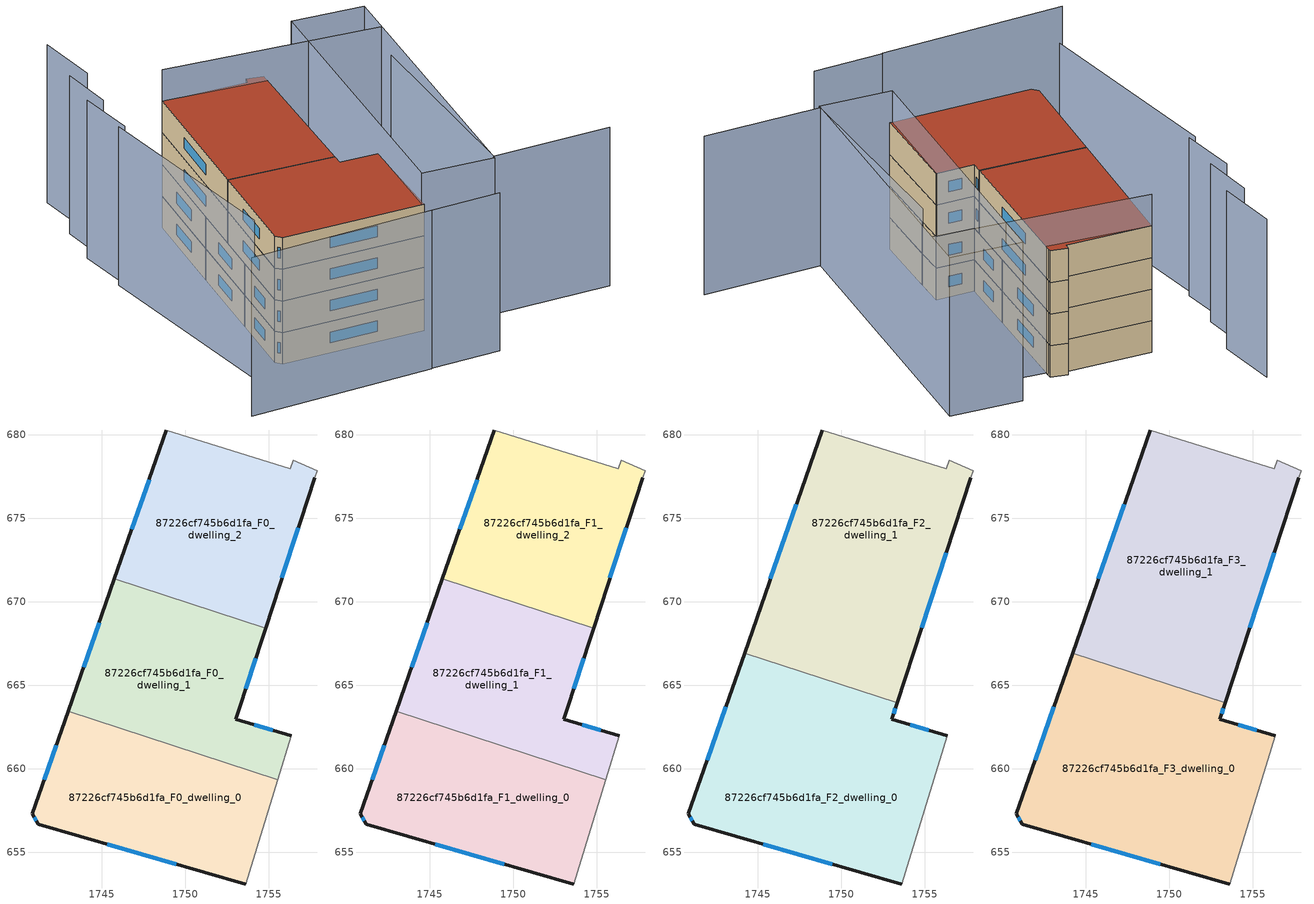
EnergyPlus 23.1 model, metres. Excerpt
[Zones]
87226cf745b6d1fa_F0_dwelling_0
 floor ground (EU_floor_Construction): 1755.55,659.36 1753.62,653.11 1741.2,656.7 1740.85,657.3 1743,663.46 z0
 wall outside (EU_wall_Construction): 1743,663.46 1740.85,657.3 1741.2,656.7 1753.62,653.11 z0:3
 wall adiabatic (EU_wall_Construction): 1753.62,653.11 1755.55,659.36 z0:3
 wall to 87226cf745b6d1fa_F0_dwelling_1 (EU_wall_Construction): 1755.55,659.36 1743,663.46 z0:3
 window (EU_Window_Construction): 1745.34,655.51 1749.48,654.31 / 1740.97,657.1 1741.08,656.9 / 1742.28,661.4 1741.57,659.35 z1:2
87226cf745b6d1fa_F0_dwelling_1
 floor ground (EU_floor_Construction): 1754.81,668.42 1753.04,662.98 1756.36,661.97 1755.55,659.36 1743,663.46 1745.77,671.38 z0
 wall outside (EU_wall_Construction): 1745.77,671.38 1743,663.46 / 1756.36,661.97 1753.04,662.98 1754.81,668.42 z0:3
 wall adiabatic (EU_wall_Construction): 1755.55,659.36 1756.36,661.97 z0:3
 wall to 87226cf745b6d1fa_F0_dwelling_2 (EU_wall_Construction): 1754.81,668.42 1745.77,671.38 z0:3
 window (EU_Window_Construction): 1744.85,668.74 1743.92,666.1 / 1753.63,664.8 1754.22,666.61 / 1755.25,662.31 1754.15,662.65 z1:2
87226cf745b6d1fa_F0_dwelling_2
 floor ground (EU_floor_Construction): 1756.48,678.47 1757.9,677.83 1757.75,677.43 1754.81,668.42 1745.77,671.38 1748.88,680.28 1756.28,677.97 z0
 wall outside (EU_wall_Construction): 1754.81,668.42 1757.75,677.43 / 1748.88,680.28 1745.77,671.38 z0:3
 wall adiabatic (EU_wall_Construction): 1757.75,677.43 1757.9,677.83 1756.48,678.47 1756.28,677.97 1748.88,680.28 z0:3
 window (EU_Window_Construction): 1755.79,671.43 1756.77,674.43 / 1747.84,677.31 1746.8,674.35 z1:2
87226cf745b6d1fa_F1_dwelling_0
 floor to 87226cf745b6d1fa_F0_dwelling_0 (EU_floor_Construction): 1755.55,659.36 1753.62,653.11 1741.2,656.7 1740.85,657.3 1743,663.46 z3
 wall outside (EU_wall_Construction): 1743,663.46 1740.85,657.3 1741.2,656.7 1753.62,653.11 z3:6
 wall adiabatic (EU_wall_Construction): 1753.62,653.11 1755.55,659.36 z3:6
 wall to 87226cf745b6d1fa_F1_dwelling_1 (EU_wall_Construction): 1755.55,659.36 1743,663.46 z3:6
 window (EU_Window_Construction): 1745.34,655.51 1749.48,654.31 / 1740.97,657.1 1741.08,656.9 / 1742.28,661.4 1741.57,659.35 z4:5
87226cf745b6d1fa_F1_dwelling_1
 floor to 87226cf745b6d1fa_F0_dwelling_1 (EU_floor_Construction): 1754.81,668.42 1753.04,662.98 1756.36,661.97 1755.55,659.36 1743,663.46 1745.77,671.38 z3
 wall outside (EU_wall_Construction): 1745.77,671.38 1743,663.46 / 1756.36,661.97 1753.04,662.98 1754.81,668.42 z3:6
 wall adiabatic (EU_wall_Construction): 1755.55,659.36 1756.36,661.97 z3:6
 wall to 87226cf745b6d1fa_F1_dwelling_2 (EU_wall_Construction): 1754.81,668.42 1745.77,671.38 z3:6
 window (EU_Window_Construction): 1744.85,668.74 1743.92,666.1 / 1753.63,664.8 1754.22,666.61 / 1755.25,662.31 1754.15,662.65 z4:5
87226cf745b6d1fa_F1_dwelling_2
 floor to 87226cf745b6d1fa_F0_dwelling_2 (EU_floor_Construction): 1756.48,678.47 1757.9,677.83 1757.75,677.43 1754.81,668.42 1745.77,671.38 1748.88,680.28 1756.28,677.97 z3
 wall outside (EU_wall_Construction): 1754.81,668.42 1757.75,677.43 / 1748.88,680.28 1745.77,671.38 z3:6
 wall adiabatic (EU_wall_Construction): 1757.75,677.43 1757.9,677.83 1756.48,678.47 1756.28,677.97 1748.88,680.28 z3:6
 window (EU_Window_Construction): 1755.79,671.43 1756.77,674.43 / 1747.84,677.31 1746.8,674.35 z4:5
87226cf745b6d1fa_F2_dwelling_0
 floor to 87226cf745b6d1fa_F1_dwelling_0 (EU_floor_Construction): 1755.55,659.36 1753.62,653.11 1741.2,656.7 1740.85,657.3 1743,663.46 z6
 floor to 87226cf745b6d1fa_F1_dwelling_1 (EU_floor_Construction): 1753.35,663.95 1753.04,662.98 1756.36,661.97 1755.55,659.36 1743,663.46 1744.22,666.93 z6
 wall outside (EU_wall_Construction): 1756.36,661.97 1753.04,662.98 1753.35,663.95 / 1744.21,666.93 1740.85,657.3 1741.2,656.7 1753.62,653.11 z6:9
 wall adiabatic (EU_wall_Construction): 1753.62,653.11 1756.36,661.97 z6:9
 wall to 87226cf745b6d1fa_F2_dwelling_1 (EU_wall_Construction): 1753.35,663.95 1744.21,666.93 z6:9
 window (EU_Window_Construction): 1753.14,663.3 1753.25,663.63 / 1755.25,662.31 1754.15,662.65 / 1745.34,655.51 1749.48,654.31 / 1740.97,657.1 1741.08,656.9 / 1743.09,663.72 1741.97,660.51 z7:8
87226cf745b6d1fa_F2_dwelling_1
 floor to 87226cf745b6d1fa_F1_dwelling_1 (EU_floor_Construction): 1754.81,668.42 1753.35,663.95 1744.22,666.93 1745.77,671.38 z6
 floor to 87226cf745b6d1fa_F1_dwelling_2 (EU_floor_Construction): 1756.48,678.47 1757.9,677.83 1757.75,677.43 1754.81,668.42 1745.77,671.38 1748.88,680.28 1756.28,677.97 z6
 wall outside (EU_wall_Construction): 1753.35,663.95 1757.75,677.43 / 1748.88,680.28 1744.21,666.93 z6:9
 wall adiabatic (EU_wall_Construction): 1757.75,677.43 1757.9,677.83 1756.48,678.47 1756.28,677.97 1748.88,680.28 z6:9
 window (EU_Window_Construction): 1754.82,668.44 1756.28,672.94 / 1747.32,675.83 1745.77,671.38 z7:8
87226cf745b6d1fa_F3_dwelling_0
 floor to 87226cf745b6d1fa_F2_dwelling_0 (EU_floor_Construction): 1753.35,663.95 1753.04,662.98 1756.36,661.97 1753.62,653.11 1741.2,656.7 1740.85,657.3 1744.21,666.93 z9
 wall outside (EU_wall_Construction): 1756.36,661.97 1753.04,662.98 1753.35,663.95 / 1744.21,666.93 1740.85,657.3 1741.2,656.7 1753.62,653.11 z9:12
 wall adiabatic (EU_wall_Construction): 1753.62,653.11 1756.36,661.97 z9:12
 wall to 87226cf745b6d1fa_F3_dwelling_1 (EU_wall_Construction): 1753.35,663.95 1744.21,666.93 z9:12
 window (EU_Window_Construction): 1753.14,663.3 1753.25,663.63 / 1755.25,662.31 1754.15,662.65 / 1745.34,655.51 1749.48,654.31 / 1740.97,657.1 1741.08,656.9 / 1743.09,663.72 1741.97,660.51 z10:11
 roof outside (EU_roof_Construction): 1753.62,653.11 1756.36,661.97 1753.04,662.98 1753.35,663.95 1744.21,666.93 1740.85,657.3 1741.2,656.7 z12
87226cf745b6d1fa_F3_dwelling_1
 floor to 87226cf745b6d1fa_F2_dwelling_1 (EU_floor_Construction): 1756.48,678.47 1757.9,677.83 1757.75,677.43 1753.35,663.95 1744.21,666.93 1748.88,680.28 1756.28,677.97 z9
 wall outside (EU_wall_Construction): 1753.35,663.95 1757.75,677.43 / 1748.88,680.28 1744.21,666.93 z9:12
 wall adiabatic (EU_wall_Construction): 1757.75,677.43 1757.9,677.83 1756.48,678.47 1756.28,677.97 1748.88,680.28 z9:12
 window (EU_Window_Construction): 1754.82,668.44 1756.28,672.94 / 1747.32,675.83 1745.77,671.38 z10:11
 roof outside (EU_roof_Construction): 1753.35,663.95 1757.75,677.43 1757.9,677.83 1756.48,678.47 1756.28,677.97 1748.88,680.28 1744.21,666.93 z12
shading: 1739.86,675.52 1737.86,656.48 / 1740.9,680.61 1740.3,675.3 / 1742.49,684.59 1741.85,679.71 / 1733.56,651.98 1749.88,648 / 1749.89,648.04 1756.03,646.51 / 1770.04,648.56 1759.69,651.35 / 1759.69,651.35 1764.59,669.53 / 1767.09,673.58 1748.88,680.28 / 1744.54,689.68 1743.85,683.95 / 1768.35,677.11 1759.6,651.1 / 1759.6,651.1 1753.4,653.18 / 1753.4,653.18 1762.15,679.2 / 1762.15,679.2 1768.35,677.11 z0:15
[Building]
EU S2 Campaign: North Axis=0; Terrain=City; Solar Distribution=FullExterior
[Site:Location]
Bologna: Latitude=44.5; Longitude=11.25; Time Zone=1; Elevation=37
[SizingPeriod:WeatherFileDays]
AnnualSizingPeriod: Begin Month=1; Begin Day of Month=1; End Month=12; End Day of Month=31; Day of Week for Start Day=Monday; Use Weather File Daylight Saving Period=No; Use Weather File Rain and Snow Indicators=No
[MATERIAL]
EU_InternalMass_Material: Roughness=MediumRough; Thickness=0.1; Conductivity=1; Density=1800; Specific Heat=900; Thermal Absorptance=0.9; Solar Absorptance=0.7; Visible Absorptance=0.7
[MATERIAL:NOMASS] Roughness=MediumRough; Thermal Absorptance=0.9; Solar Absorptance=0.7; Visible Absorptance=0.7
Name | Thermal Resistance
EU_wall_NoMass | 0.937881
EU_roof_NoMass | 0.548572
EU_floor_NoMass | 0.71348
[WINDOWMATERIAL:SIMPLEGLAZINGSYSTEM]
EU_Window_SimpleGlazing: UFactor=4.25633; Solar Heat Gain Coefficient=0.85; Visible Transmittance=0.85
[CONSTRUCTION]
EU_wall_Construction: EU_wall_NoMass
EU_roof_Construction: EU_roof_NoMass
EU_floor_Construction: EU_floor_NoMass
EU_Window_Construction: EU_Window_SimpleGlazing
EU_InternalMass_Construction: EU_InternalMass_Material
[ZONE] Type=1; Multiplier=1; Ceiling Height=autocalculate; Floor Area=autocalculate; Part of Total Floor Area=Yes
Name | Volume
87226cf745b6d1fa_F0_dwelling_0; 87226cf745b6d1fa_F1_dwelling_0 | 270.053
87226cf745b6d1fa_F2_dwelling_0 | 405.102
87226cf745b6d1fa_F3_dwelling_0 | 405.104
87226cf745b6d1fa_F0_dwelling_1 | 270.06
87226cf745b6d1fa_F1_dwelling_1 | 270.059
87226cf745b6d1fa_F2_dwelling_1 | 405.08
87226cf745b6d1fa_F3_dwelling_1 | 405.092
87226cf745b6d1fa_F0_dwelling_2 | 270.071
87226cf745b6d1fa_F1_dwelling_2 | 270.072
[INTERNALMASS] Construction=EU_InternalMass_Construction
Name | Zone or ZoneList | Surface Area
87226cf745b6d1fa_F0_dwelling_0_EU_InternalMass | 87226cf745b6d1fa_F0_dwelling_0 | 90.0181
87226cf745b6d1fa_F0_dwelling_1_EU_InternalMass | 87226cf745b6d1fa_F0_dwelling_1 | 90.0197
87226cf745b6d1fa_F0_dwelling_2_EU_InternalMass | 87226cf745b6d1fa_F0_dwelling_2 | 90.0237
87226cf745b6d1fa_F1_dwelling_0_EU_InternalMass | 87226cf745b6d1fa_F1_dwelling_0 | 90.0181
87226cf745b6d1fa_F1_dwelling_1_EU_InternalMass | 87226cf745b6d1fa_F1_dwelling_1 | 90.0197
87226cf745b6d1fa_F1_dwelling_2_EU_InternalMass | 87226cf745b6d1fa_F1_dwelling_2 | 90.0237
87226cf745b6d1fa_F2_dwelling_0_EU_InternalMass | 87226cf745b6d1fa_F2_dwelling_0 | 135.035
87226cf745b6d1fa_F2_dwelling_1_EU_InternalMass | 87226cf745b6d1fa_F2_dwelling_1 | 135.03
87226cf745b6d1fa_F3_dwelling_0_EU_InternalMass | 87226cf745b6d1fa_F3_dwelling_0 | 135.035
87226cf745b6d1fa_F3_dwelling_1_EU_InternalMass | 87226cf745b6d1fa_F3_dwelling_1 | 135.03
[OTHEREQUIPMENT] Fuel Type=Electricity; Design Level Calculation Method=Watts/Area; Power per Zone Floor Area=1; Fraction Latent=0; Fraction Radiant=0; Fraction Lost=0; Carbon Dioxide Generation Rate=0; EndUse Subcategory=EU_Step8_InternalGains
Name | Zone or ZoneList or Space or SpaceList | Schedule
EU_Step8_InternalGain_87226cf745b6d1fa_F0_dwelling_0_f000 | 87226cf745b6d1fa_F0_dwelling_0 | EU_Step8_GainSchedule_87226cf745b6d1fa_F0_dwelling_0_f000
EU_Step8_InternalGain_87226cf745b6d1fa_F0_dwelling_1_f000 | 87226cf745b6d1fa_F0_dwelling_1 | EU_Step8_GainSchedule_87226cf745b6d1fa_F0_dwelling_1_f000
EU_Step8_InternalGain_87226cf745b6d1fa_F0_dwelling_2_f000 | 87226cf745b6d1fa_F0_dwelling_2 | EU_Step8_GainSchedule_87226cf745b6d1fa_F0_dwelling_2_f000
EU_Step8_InternalGain_87226cf745b6d1fa_F1_dwelling_0_f000 | 87226cf745b6d1fa_F1_dwelling_0 | EU_Step8_GainSchedule_87226cf745b6d1fa_F1_dwelling_0_f000
EU_Step8_InternalGain_87226cf745b6d1fa_F1_dwelling_1_f000 | 87226cf745b6d1fa_F1_dwelling_1 | EU_Step8_GainSchedule_87226cf745b6d1fa_F1_dwelling_1_f000
EU_Step8_InternalGain_87226cf745b6d1fa_F1_dwelling_2_f000 | 87226cf745b6d1fa_F1_dwelling_2 | EU_Step8_GainSchedule_87226cf745b6d1fa_F1_dwelling_2_f000
EU_Step8_InternalGain_87226cf745b6d1fa_F2_dwelling_0_f000 | 87226cf745b6d1fa_F2_dwelling_0 | EU_Step8_GainSchedule_87226cf745b6d1fa_F2_dwelling_0_f000
EU_Step8_InternalGain_87226cf745b6d1fa_F2_dwelling_1_f000 | 87226cf745b6d1fa_F2_dwelling_1 | EU_Step8_GainSchedule_87226cf745b6d1fa_F2_dwelling_1_f000
EU_Step8_InternalGain_87226cf745b6d1fa_F3_dwelling_0_f000 | 87226cf745b6d1fa_F3_dwelling_0 | EU_Step8_GainSchedule_87226cf745b6d1fa_F3_dwelling_0_f000
EU_Step8_InternalGain_87226cf745b6d1fa_F3_dwelling_1_f000 | 87226cf745b6d1fa_F3_dwelling_1 | EU_Step8_GainSchedule_87226cf745b6d1fa_F3_dwelling_1_f000
[ZONEVENTILATION:DESIGNFLOWRATE] Schedule=EU_AlwaysOn; Design Flow Rate Calculation Method=AirChanges/Hour; Air Changes per Hour=0.687892; Ventilation Type=Natural; Fan Pressure Rise=0; Fan Total Efficiency=1; Constant Term Coefficient=1; Temperature Term Coefficient=0; Velocity Term Coefficient=0; Velocity Squared Term Coefficient=0; Minimum Indoor Temperature=-100; Maximum Indoor Temperature=100; Delta Temperature=-100; Minimum Outdoor Temperature=-100; Maximum Outdoor Temperature=100; Maximum Wind Speed=40
Name | Zone or ZoneList or Space or SpaceList
EU_ConstantAir_87226cf745b6d1fa_F0_dwelling_0 | 87226cf745b6d1fa_F0_dwelling_0
EU_ConstantAir_87226cf745b6d1fa_F0_dwelling_1 | 87226cf745b6d1fa_F0_dwelling_1
EU_ConstantAir_87226cf745b6d1fa_F0_dwelling_2 | 87226cf745b6d1fa_F0_dwelling_2
EU_ConstantAir_87226cf745b6d1fa_F1_dwelling_0 | 87226cf745b6d1fa_F1_dwelling_0
EU_ConstantAir_87226cf745b6d1fa_F1_dwelling_1 | 87226cf745b6d1fa_F1_dwelling_1
EU_ConstantAir_87226cf745b6d1fa_F1_dwelling_2 | 87226cf745b6d1fa_F1_dwelling_2
EU_ConstantAir_87226cf745b6d1fa_F2_dwelling_0 | 87226cf745b6d1fa_F2_dwelling_0
EU_ConstantAir_87226cf745b6d1fa_F2_dwelling_1 | 87226cf745b6d1fa_F2_dwelling_1
EU_ConstantAir_87226cf745b6d1fa_F3_dwelling_0 | 87226cf745b6d1fa_F3_dwelling_0
EU_ConstantAir_87226cf745b6d1fa_F3_dwelling_1 | 87226cf745b6d1fa_F3_dwelling_1
[HVACTEMPLATE:THERMOSTAT] Constant Heating Setpoint=20; Constant Cooling Setpoint=50
EU_HeatOnly_87226cf745b6d1fa_F0_dwelling_0; EU_HeatOnly_87226cf745b6d1fa_F0_dwelling_1; EU_HeatOnly_87226cf745b6d1fa_F0_dwelling_2; EU_HeatOnly_87226cf745b6d1fa_F1_dwelling_0; EU_HeatOnly_87226cf745b6d1fa_F1_dwelling_1; EU_HeatOnly_87226cf745b6d1fa_F1_dwelling_2; EU_HeatOnly_87226cf745b6d1fa_F2_dwelling_0; EU_HeatOnly_87226cf745b6d1fa_F2_dwelling_1; EU_HeatOnly_87226cf745b6d1fa_F3_dwelling_0; EU_HeatOnly_87226cf745b6d1fa_F3_dwelling_1
[HVACTEMPLATE:ZONE:IDEALLOADSAIRSYSTEM] System Availability Schedule=EU_AlwaysOn; Maximum Heating Supply Air Temperature=50; Minimum Cooling Supply Air Temperature=13; Maximum Heating Supply Air Humidity Ratio=0.0156; Minimum Cooling Supply Air Humidity Ratio=0.0077; Heating Limit=NoLimit; Cooling Limit=NoLimit; Heating Availability Schedule=EU_AlwaysOn; Cooling Availability Schedule=EU_CoolingOff; Dehumidification Control Type=ConstantSensibleHeatRatio; Cooling Sensible Heat Ratio=0.7; Dehumidification Setpoint=60; Humidification Control Type=None; Humidification Setpoint=30; Outdoor Air Method=None; Outdoor Air Flow Rate per Person=0.00944; Outdoor Air Flow Rate per Zone Floor Area=0; Outdoor Air Flow Rate per Zone=0; Demand Controlled Ventilation Type=None; Outdoor Air Economizer Type=NoEconomizer; Heat Recovery Type=None; Sensible Heat Recovery Effectiveness=0.7; Latent Heat Recovery Effectiveness=0.65
Name | Template Thermostat
87226cf745b6d1fa_F0_dwelling_0 | EU_HeatOnly_87226cf745b6d1fa_F0_dwelling_0
87226cf745b6d1fa_F0_dwelling_1 | EU_HeatOnly_87226cf745b6d1fa_F0_dwelling_1
87226cf745b6d1fa_F0_dwelling_2 | EU_HeatOnly_87226cf745b6d1fa_F0_dwelling_2
87226cf745b6d1fa_F1_dwelling_0 | EU_HeatOnly_87226cf745b6d1fa_F1_dwelling_0
87226cf745b6d1fa_F1_dwelling_1 | EU_HeatOnly_87226cf745b6d1fa_F1_dwelling_1
87226cf745b6d1fa_F1_dwelling_2 | EU_HeatOnly_87226cf745b6d1fa_F1_dwelling_2
87226cf745b6d1fa_F2_dwelling_0 | EU_HeatOnly_87226cf745b6d1fa_F2_dwelling_0
87226cf745b6d1fa_F2_dwelling_1 | EU_HeatOnly_87226cf745b6d1fa_F2_dwelling_1
87226cf745b6d1fa_F3_dwelling_0 | EU_HeatOnly_87226cf745b6d1fa_F3_dwelling_0
87226cf745b6d1fa_F3_dwelling_1 | EU_HeatOnly_87226cf745b6d1fa_F3_dwelling_1
[SIZING:ZONE] Zone Cooling Design Supply Air Temperature Input Method=SupplyAirTemperature; Zone Cooling Design Supply Air Temperature=13; Zone Heating Design Supply Air Temperature Input Method=SupplyAirTemperature; Zone Heating Design Supply Air Temperature=50; Zone Cooling Design Supply Air Humidity Ratio=0.008; Zone Heating Design Supply Air Humidity Ratio=0.008; Cooling Design Air Flow Method=DesignDay; Cooling Design Air Flow Rate=0; Cooling Minimum Air Flow per Zone Floor Area=0.000762; Cooling Minimum Air Flow=0; Cooling Minimum Air Flow Fraction=0.2; Heating Design Air Flow Method=DesignDay; Heating Design Air Flow Rate=0; Heating Maximum Air Flow per Zone Floor Area=0.002032; Heating Maximum Air Flow=0.141576; Heating Maximum Air Flow Fraction=0.3; Account for Dedicated Outdoor Air System=No; Dedicated Outdoor Air System Control Strategy=NeutralSupplyAir; Dedicated Outdoor Air Low Setpoint Temperature for Design=autosize; Dedicated Outdoor Air High Setpoint Temperature for Design=autosize; Zone Load Sizing Method=Sensible Load Only No Latent Load; Zone Latent Cooling Design Supply Air Humidity Ratio Input Method=HumidityRatioDifference; Zone Cooling Design Supply Air Humidity Ratio Difference=0.005; Zone Latent Heating Design Supply Air Humidity Ratio Input Method=HumidityRatioDifference; Zone Humidification Design Supply Air Humidity Ratio Difference=0.005
87226cf745b6d1fa_F0_dwelling_0; 87226cf745b6d1fa_F0_dwelling_1; 87226cf745b6d1fa_F0_dwelling_2; 87226cf745b6d1fa_F1_dwelling_0; 87226cf745b6d1fa_F1_dwelling_1; 87226cf745b6d1fa_F1_dwelling_2; 87226cf745b6d1fa_F2_dwelling_0; 87226cf745b6d1fa_F2_dwelling_1; 87226cf745b6d1fa_F3_dwelling_0; 87226cf745b6d1fa_F3_dwelling_1
[SCHEDULE:CONSTANT]
Name | Hourly Value
EU_AlwaysOn | 1
EU_CoolingOff | 0
[SCHEDULE:FILE] Column Number=1; Rows to Skip at Top=0; Number of Hours of Data=8760; Column Separator=Comma; Interpolate to Timestep=No; Minutes per Item=60; Adjust Schedule for Daylight Savings=Yes
Name | File
EU_Step8_GainSchedule_87226cf745b6d1fa_F0_dwelling_0_f000 | ../../schedules/87226cf745b6d1fa/87226cf745b6d1fa_F0_dwelling_0_f000_gain.csv
EU_Step8_GainSchedule_87226cf745b6d1fa_F0_dwelling_1_f000 | ../../schedules/87226cf745b6d1fa/87226cf745b6d1fa_F0_dwelling_1_f000_gain.csv
EU_Step8_GainSchedule_87226cf745b6d1fa_F0_dwelling_2_f000 | ../../schedules/87226cf745b6d1fa/87226cf745b6d1fa_F0_dwelling_2_f000_gain.csv
EU_Step8_GainSchedule_87226cf745b6d1fa_F1_dwelling_0_f000 | ../../schedules/87226cf745b6d1fa/87226cf745b6d1fa_F1_dwelling_0_f000_gain.csv
EU_Step8_GainSchedule_87226cf745b6d1fa_F1_dwelling_1_f000 | ../../schedules/87226cf745b6d1fa/87226cf745b6d1fa_F1_dwelling_1_f000_gain.csv
EU_Step8_GainSchedule_87226cf745b6d1fa_F1_dwelling_2_f000 | ../../schedules/87226cf745b6d1fa/87226cf745b6d1fa_F1_dwelling_2_f000_gain.csv
EU_Step8_GainSchedule_87226cf745b6d1fa_F2_dwelling_0_f000 | ../../schedules/87226cf745b6d1fa/87226cf745b6d1fa_F2_dwelling_0_f000_gain.csv
EU_Step8_GainSchedule_87226cf745b6d1fa_F2_dwelling_1_f000 | ../../schedules/87226cf745b6d1fa/87226cf745b6d1fa_F2_dwelling_1_f000_gain.csv
EU_Step8_GainSchedule_87226cf745b6d1fa_F3_dwelling_0_f000 | ../../schedules/87226cf745b6d1fa/87226cf745b6d1fa_F3_dwelling_0_f000_gain.csv
EU_Step8_GainSchedule_87226cf745b6d1fa_F3_dwelling_1_f000 | ../../schedules/87226cf745b6d1fa/87226cf745b6d1fa_F3_dwelling_1_f000_gain.csv
